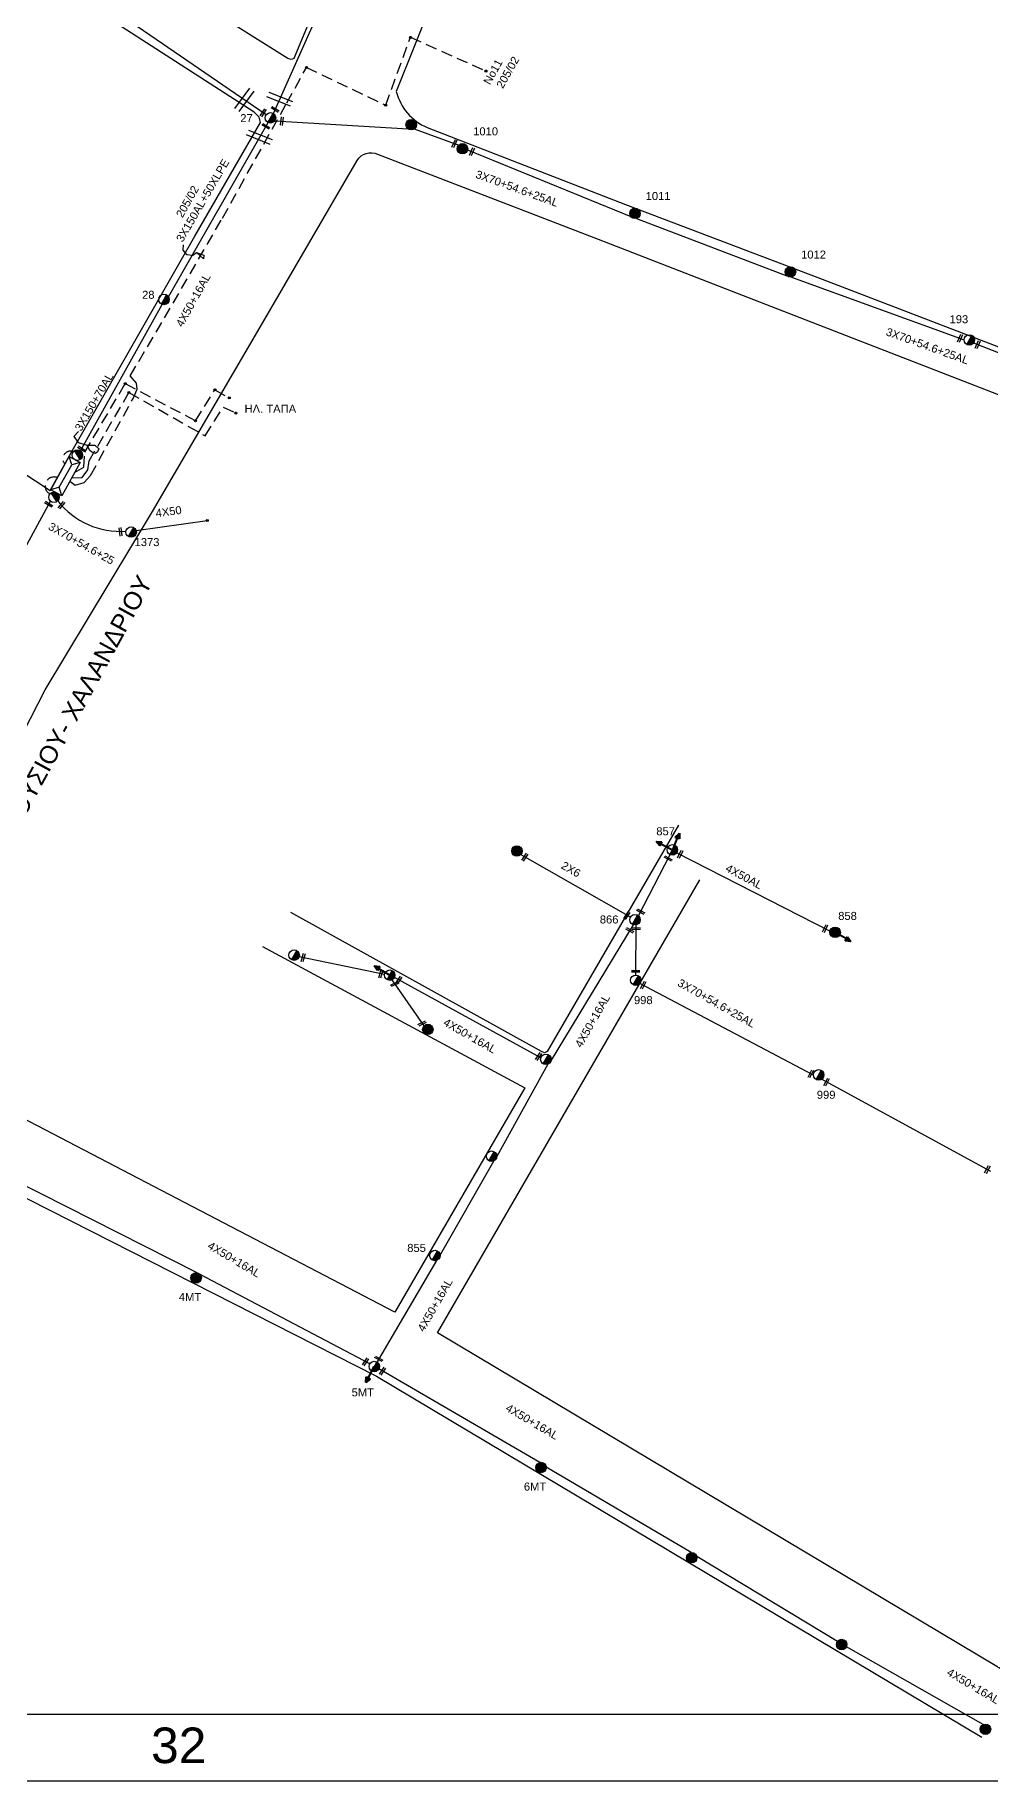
# Model space of a CAD drawing. Header units: millimetres. Extents: x 5016 to 7282, y 2879 to 3911.
# Drawn here: x 5515.4 to 5730.1, y 2878.5 to 3271.3 of the extents above; entities that cross this region are included whole.
import ezdxf

# ---------------------------------------------------------------- set-up
doc = ezdxf.new("R2010")
doc.units = ezdxf.units.MM
doc.linetypes.add('DASHED', pattern=[19.05, 12.7, -6.35])
for name, color, linetype in [('Άγνωστα', 7, 'Continuous'), ('Γυμνά εναέρια ΧΤ (3Φ)   4x50AL', 7, 'Continuous'), ('Γυμνά εναέρια ΧΤ και ΦΟΠ (3Φ)   3x50+35+16CU', 7, 'Continuous'), ('Γυμνά εναέρια ΧΤ και ΦΟΠ (3Φ)   4x50+16AL', 7, 'Continuous'), ('Επίτονοι', 7, 'Continuous'), ('Επιγραφές - Σχήματα', 7, 'Continuous'), ('Καλώδια ΧΤ   3x150AL+50XLPE', 7, 'DASHED'), ('Μηχανική τομή', 7, 'Continuous'), ('Στύλος Ξύλινος', 7, 'Continuous'), ('Στύλος Ξύλινος @ 1', 7, 'Continuous'), ('Στύλος ΦΜ', 7, 'Continuous'), ('Στύλος ΦΜ @ 1', 7, 'Continuous'), ('Συνδέσεις', 7, 'Continuous'), ('Συνεστραμμένα ΧΤ   3x70+54.6+25 AL', 7, 'SYN_LINE'), ('Τομή', 7, 'Continuous'), ('Υποσταθμός εναέριος 2 στύλων', 7, 'Continuous'), ('Υποσταθμός πόλεως', 7, 'Continuous'), ('Υπόβαθρο ΔΕΗ', 7, 'Continuous'), ('Υπόγεια καλώδια Δικτύου ΧΤ και Παρ. ΧΤ - 3X150+70 AL', 7, 'DASHED')]:
    doc.layers.add(name, color=color, linetype=linetype)
doc.styles.add('arial', font='ARIAL.TTF')
doc.styles.get("Standard").update_dxf_attribs({"font": 'ARIAL.TTF'})
doc.linetypes.add('SYN_LINE', pattern='A,0.5,-0.0001,["/\\/\\/\\/",Standard,S=0.1,R=0,X=0,Y=-0.05],-0.25', length=0.7501)

# ---------------------------------------------------------------- blocks, each defined once
blk = doc.blocks.new('ΥΠΑΡΧΩΝ ΞΥΛΙΝΟΣ ΣΤΥΛΟΣ')
at = {"layer": 'Στύλος Ξύλινος'}
h = blk.add_hatch(color=7, dxfattribs=at)
h.paths.add_polyline_path([(-2.62, 0, 0.270008), (-1.29, -2.28), (1.3, 2.27, 0.576266)])
h.paths.add_polyline_path([(-1.29, -2.28, 0.574793), (2.62, 0, 0.268822), (1.3, 2.27)])
at = {"layer": 'Στύλος Ξύλινος', "color": 7}
blk.add_line((-1.29, -2.28), (1.3, 2.27), dxfattribs=at)
blk.add_circle((0, 0), 2.62, dxfattribs=at)
at = {"layer": 'Στύλος Ξύλινος', "flags": 4}
for tag, p in [('ΑΡΙΘΜΟΣ', (-4.91, 8.6)), ('ΤΥΠΟΣ', (-4.85, 3.39))]:
    blk.add_attdef(tag, p, '', height=4, dxfattribs=at)
blk = doc.blocks.new('ΥΠΑΡΧΩΝ ΤΣΙΜΕΝΤΕΝΙΟΣ ΣΤΥΛΟΣ')
at = {"layer": 'Στύλος ΦΜ'}
blk.add_hatch(color=7, dxfattribs=at).paths.add_polyline_path([(-1.29, -2.28, 0.574793), (2.62, 0, 0.268822), (1.3, 2.27)])
at = {"layer": 'Στύλος ΦΜ', "color": 7}
blk.add_line((-1.29, -2.28), (1.3, 2.27), dxfattribs=at)
blk.add_circle((0, 0), 2.62, dxfattribs=at)
at = {"layer": 'Στύλος ΦΜ', "flags": 4}
for tag, p in [('ΑΡΙΘΜΟΣ', (-4.68, 8.05)), ('ΤΥΠΟΣ', (-4.91, 3.03))]:
    blk.add_attdef(tag, p, '', height=4, dxfattribs=at)
blk = doc.blocks.new('ΕΠΙΤΟΝΟΣ')
at = {"layer": 'Επίτονοι', "lineweight": 40, "ltscale": 40}
blk.add_hatch(color=256, dxfattribs=at).paths.add_polyline_path([(-1.13, 6.47), (0, 9.1), (1.13, 6.47)])
for p, q in [((-1.13, 6.47), (0, 9.1)), ((0, 9.1), (1.13, 6.47)), ((1.13, 6.47), (-1.13, 6.47)), ((-1.13, 6.47), (0, 6.47)), ((0, 6.47), (0, 0))]:
    blk.add_line(p, q, dxfattribs=at)
blk = doc.blocks.new('ΥΠΟΣΤΑΘΜΟΣ ΕΝΑΕΡΙΟΣ ΕΠΙ 2 ΣΤΥΛΩΝ')
at = {"layer": 'Υποσταθμός εναέριος 2 στύλων', "linetype": 'Continuous'}
for points in [[(-11.97, -2.11, 0.574793), (-8.45, -0.07, 0.268822), (-9.64, 1.98)], [(9.68, -2.15, 0.574793), (13.19, -0.1, 0.268822), (12.01, 1.95)]]:
    blk.add_hatch(color=256, dxfattribs=at).paths.add_polyline_path(points)
for p, q in [((-11.97, -2.11), (-9.64, 1.98)), ((9.68, -2.15), (12.01, 1.95))]:
    blk.add_line(p, q, dxfattribs=at)
for centre in [(-10.81, -0.07), (10.84, -0.1)]:
    blk.add_circle(centre, 2.36, dxfattribs=at)
at = {"layer": 'Υποσταθμός πόλεως', "linetype": 'Continuous', "ltscale": 40}
blk.add_lwpolyline([(-8.57, 2.82), (8.57, 2.82), (8.57, -2.82), (-8.57, -2.82)], close=True, dxfattribs=at)
for points in [[(-5.75, 0), (-8.57, 2.82)], [(-8.57, -2.82), (-5.75, 0)], [(-5.75, 0), (5.75, 0)], [(5.75, 0), (8.57, 2.82)], [(8.57, -2.82), (5.75, 0)]]:
    blk.add_lwpolyline(points, dxfattribs=at)
at = {"layer": 'Υποσταθμός εναέριος 2 στύλων', "ltscale": 40, "flags": 1}
for tag, p in [('ΜΕΤΑΣΧΗΜΑΤΙΣΜΟΣ', (14.09, 2.51)), ('ΙΣΧΥΣ', (14.07, -0.28)), ('ΑΡΙΘΜΟΣ', (14.19, -3))]:
    blk.add_attdef(tag, p, '', height=1.8, dxfattribs=at)
blk = doc.blocks.new('ΜΗΧΑΝΙΚΗ ΤΟΜΗ')
at = {"layer": 'Μηχανική τομή', "ltscale": 40}
for p, q in [((-1.89, 0.78), (1.89, 0.78)), ((1.89, 0), (-1.89, 0))]:
    blk.add_line(p, q, dxfattribs=at)
blk = doc.blocks.new('_ΣΥΝΔΕΣΗ')
at = {"layer": 'Συνδέσεις', "linetype": 'SYN_LINE', "ltscale": 40}
blk.add_hatch(color=256, dxfattribs=at).paths.add_polyline_path([(0.5, -0.01, 1), (-0.5, -0.01, 1)])
at = {"layer": 'Συνδέσεις'}
blk.add_circle((0, -0.01), 0.5, dxfattribs=at)
blk = doc.blocks.new('ΤΟΜΗ')
at = {"layer": 'Τομή', "ltscale": 40}
for p, q in [((-5.68, 0), (5.68, 0)), ((5.68, -2.33), (-5.68, -2.33))]:
    blk.add_line(p, q, dxfattribs=at)

msp = doc.modelspace()

# ---------------------------------------------------------------- linework, layer by layer
at = {"layer": 'Άγνωστα', "color": 27, "linetype": 'SYN_LINE', "lineweight": -3, "ltscale": 20}
msp.add_lwpolyline([(5538.11, 3159.8), (5554.1, 3162.09)], dxfattribs=at)
at = {"layer": 'Άγνωστα', "color": 85, "lineweight": -3}
msp.add_lwpolyline([(5649.21, 3072.82), (5624.55, 3086.91)], dxfattribs=at)
at = {"layer": 'Άγνωστα', "color": 85, "linetype": 'SYN_LINE', "lineweight": -3, "ltscale": 20}
msp.add_lwpolyline([(5593.94, 3059.92), (5574.75, 3063.96)], dxfattribs=at)
at = {"layer": 'Άγνωστα', "color": 85, "linetype": 'SYN_LINE', "lineweight": -3, "ltscale": 10}
msp.add_lwpolyline([(5595.62, 3058.74), (5602.81, 3048.39)], dxfattribs=at)
at = {"layer": 'Άγνωστα', "color": 173, "linetype": 'DASHED', "lineweight": -3, "ltscale": 0.2}
msp.add_arc((5523.39, 3175.94), 1.75, 69.2303, 222.5484, dxfattribs=at)
at = {"layer": 'Άγνωστα', "color": 27, "linetype": 'DASHED', "lineweight": -3, "ltscale": 0.2}
msp.add_arc((5519.67, 3169.84), 2.03, 68.2981, 241.7863, dxfattribs=at)
at = {"layer": 'Γυμνά εναέρια ΧΤ (3Φ)   4x50AL', "color": 85, "lineweight": -3}
msp.add_lwpolyline([(5659.64, 3087.34), (5694.11, 3069.73)], dxfattribs=at)
at = {"layer": 'Γυμνά εναέρια ΧΤ και ΦΟΠ (3Φ)   3x50+35+16CU', "color": 30, "lineweight": -3}
msp.add_lwpolyline([(5567.34, 3253.34), (5534.26, 3275.95)], dxfattribs=at)
at = {"layer": 'Γυμνά εναέρια ΧΤ και ΦΟΠ (3Φ)   4x50+16AL', "color": 133, "lineweight": -3}
msp.add_lwpolyline([(5568.96, 3253.64), (5585.1, 3289.83)], dxfattribs=at)
at = {"layer": 'Γυμνά εναέρια ΧΤ και ΦΟΠ (3Φ)   4x50+16AL', "color": 173, "lineweight": -3}
for points in [[(5545.36, 3212.42), (5567.79, 3251.6)], [(5525.59, 3177.73), (5543.99, 3210.68)]]:
    msp.add_lwpolyline(points, dxfattribs=at)
at = {"layer": 'Γυμνά εναέρια ΧΤ και ΦΟΠ (3Φ)   4x50+16AL', "color": 27, "lineweight": -3}
msp.add_lwpolyline([(5507.2, 3145.11), (5518.85, 3166.45)], dxfattribs=at)
at = {"layer": 'Γυμνά εναέρια ΧΤ και ΦΟΠ (3Φ)   4x50+16AL', "color": 85, "lineweight": -3}
for points in [[(5651.02, 3073.16), (5658.16, 3086.91)], [(5649.87, 3071.16), (5631.38, 3040.69)], [(5629.09, 3041.23), (5596.16, 3059.27)], [(5630.66, 3039.77), (5619.19, 3018.98)], [(5618.54, 3018.02), (5606.42, 2996.92)], [(5551.8, 2992.86), (5510.65, 3013.65)], [(5605.61, 2995.62), (5592.04, 2972.47)], [(5590.62, 2972.36), (5552.48, 2992.47)], [(5628.88, 2950.2), (5592.67, 2971.21)], [(5662.86, 2929.92), (5630.32, 2949.16)], [(5695.75, 2909.91), (5664.16, 2929.01)], [(5728.5, 2891.2), (5697.77, 2908.71)]]:
    msp.add_lwpolyline(points, dxfattribs=at)
at = {"layer": 'Επιγραφές - Σχήματα', "lineweight": -3}
for points in [[(5015.89, 3904.96), (7057.63, 3904.96), (7057.63, 2878.51), (5015.89, 2878.51)], [(5030.89, 3889.96), (7042.63, 3889.96), (7042.63, 2893.51), (5030.89, 2893.51)]]:
    msp.add_lwpolyline(points, close=True, dxfattribs=at)
for points in [[(5548.64, 3224.1), (5548.6, 3222.89), (5549.43, 3221.95), (5550.83, 3221.73), (5551.69, 3222.33), (5553.32, 3221.79), (5553.25, 3220.96), (5551.69, 3222.33)], [(5525.13, 3182.09), (5524.13, 3180.95), (5525.06, 3179.63), (5527.1, 3179), (5528.83, 3179.06), (5529.69, 3178.23), (5529.41, 3177.53), (5528.97, 3177.17), (5528.13, 3177.45), (5527.59, 3177.92), (5527.1, 3179)]]:
    msp.add_lwpolyline(points, dxfattribs=at)
at = {"layer": 'Καλώδια ΧΤ   3x150AL+50XLPE', "color": 2, "lineweight": -3, "ltscale": 0.2}
msp.add_lwpolyline([(5523.18, 3170.89), (5524.43, 3170.01), (5526.41, 3170.6), (5527.86, 3172.23), (5537.43, 3189.56), (5538.34, 3191.61), (5538.21, 3192.96), (5536.77, 3194.59), (5544.48, 3207.68), (5557.52, 3230.12), (5571.98, 3256.02), (5576.39, 3264), (5594.2, 3255.49), (5599.76, 3270.77), (5616.75, 3263.19)], dxfattribs=at)
at = {"layer": 'Συνεστραμμένα ΧΤ   3x70+54.6+25 AL', "color": 173, "lineweight": -3, "ltscale": 20}
for points in [[(5569.28, 3252.01), (5599.24, 3250.18)], [(5612.62, 3245.46), (5649.32, 3230.43)], [(5650.6, 3230.04), (5684.42, 3217.1)], [(5685.44, 3216.84), (5724.24, 3202.74)], [(5726.37, 3202.01), (5768.3, 3185.57)]]:
    msp.add_lwpolyline(points, dxfattribs=at)
at = {"layer": 'Συνεστραμμένα ΧΤ   3x70+54.6+25 AL', "color": 173, "lineweight": -3, "ltscale": 10}
msp.add_lwpolyline([(5600.62, 3250.15), (5610.62, 3246.53)], dxfattribs=at)
at = {"layer": 'Συνεστραμμένα ΧΤ   3x70+54.6+25 AL', "color": 85, "lineweight": -3, "ltscale": 20}
for points in [[(5650.42, 3059.83), (5650.53, 3071.13)], [(5690.36, 3037.3), (5651.36, 3057.94)], [(5730.28, 3015.62), (5692.16, 3036.37)]]:
    msp.add_lwpolyline(points, dxfattribs=at)
at = {"layer": 'Συνεστραμμένα ΧΤ   3x70+54.6+25 AL', "color": 27, "linetype": 'SYN_LINE', "lineweight": -3, "ltscale": 20}
msp.add_arc((5534.62, 3177.62), 18, 218.2029, 273.8185, dxfattribs=at)
at = {"layer": 'Υπόβαθρο ΔΕΗ', "lineweight": -3}
for points in [[(5584.57, 3292.39), (5596.54, 3333.36), (5608.51, 3386.17), (5607.89, 3386.81), (5457.92, 3438.13), (5371.94, 3468.18), (5369.24, 3468.69), (5366.12, 3468.69), (5363.34, 3467.91), (5361.9, 3466.8), (5353.66, 3454.18), (5328.3, 3416.83), (5328.28, 3415.59), (5359.43, 3396.56), (5399.99, 3372.24), (5442.37, 3347.23), (5457.92, 3338.01), (5531.66, 3291.55), (5572.21, 3266.06, 0.293653), (5573.61, 3266.07), (5584.57, 3292.39)], [(5738.54, 3297.32), (5710.21, 3307.43), (5676.73, 3319.2), (5647.15, 3328.55), (5621.72, 3334.71), (5611.3, 3297.32), (5608.46, 3288.34), (5596.59, 3258.57, 0.234747), (5603.53, 3250.47), (5648.13, 3233.19), (5691.39, 3216.77), (5743.9, 3196.55), (5802.24, 3174.51), (5814.42, 3170.07), (5826.65, 3199.4), (5793.31, 3210.33), (5751.98, 3223.87), (5754.14, 3230.94), (5794.19, 3218.1), (5829.7, 3207.04), (5838.44, 3245.23), (5841.95, 3260.67), (5788.87, 3279.08)]]:
    msp.add_lwpolyline(points, format="xyb", close=True, dxfattribs=at)
for points in [[(5505.31, 3177.65), (5518.8, 3168.82), (5524, 3178.24), (5551.3, 3226.03), (5566.03, 3251.59), (5565.79, 3252.81), (5564.61, 3253.94), (5488.61, 3302.97)], [(5660.06, 3093.58), (5630.49, 3042.65), (5629.92, 3042.35), (5629.23, 3042.6), (5572.85, 3073.88)], [(5757.99, 2888.53), (5605.83, 2979.37), (5664.85, 3081.27)], [(5480.82, 2893.51), (5441.32, 2913.75), (5423.09, 2923.52), (5437.79, 2959.6), (5448.98, 2983.32), (5457.92, 3000.99), (5461.54, 3008.4), (5474.13, 3029.73), (5504.78, 3014), (5592.12, 2969.61), (5728.2, 2888.39)]]:
    msp.add_lwpolyline(points, dxfattribs=at)
msp.add_lwpolyline([(5566.54, 3066.28), (5625.5, 3034.42), (5596.25, 2983.97), (5480.9, 3044.1), (5480.95, 3047.29), (5497.66, 3084.98), (5517.65, 3123.98), (5541.81, 3164.12), (5565.46, 3204.64), (5587.81, 3243.06, -0.402763), (5592.37, 3244.45), (5642.01, 3225.34), (5697.75, 3203.66), (5755.64, 3181.17)], format="xyb", dxfattribs=at)
at = {"layer": 'Υπόγεια καλώδια Δικτύου ΧΤ και Παρ. ΧΤ - 3X150+70 AL', "color": 30, "lineweight": -3, "ltscale": 0.2}
for points in [[(5523.63, 3171.71), (5525.94, 3171.74), (5527.23, 3173.47), (5527.56, 3175.53), (5536.48, 3190.86), (5553.64, 3181.11)], [(5553.64, 3181.11), (5557.66, 3187.58), (5560.51, 3186.26)]]:
    msp.add_lwpolyline(points, dxfattribs=at)
at = {"layer": 'Υπόγεια καλώδια Δικτύου ΧΤ και Παρ. ΧΤ - 3X150+70 AL', "color": 62, "lineweight": -3, "ltscale": 0.2}
for points in [[(5524.26, 3172.85), (5526.34, 3174.04), (5526.53, 3177.42), (5535.67, 3192.86), (5551.47, 3184.53), (5555.83, 3191.49), (5555.93, 3191.68)], [(5555.83, 3191.49), (5559.25, 3189.53)]]:
    msp.add_lwpolyline(points, dxfattribs=at)

# ---------------------------------------------------------------- block references
at = {"layer": 'Επίτονοι', "lineweight": -3}
for p, xscale, yscale, zscale, rotation in [((5658.65, 3087.98), 0.4499999999996362, 0.4499999999996362, 0.4499999999996362, 337.3610236126102), ((5658.65, 3087.98), 0.449999999999819, 0.449999999999819, 0.449999999999819, 62.45717729872707), ((5695.25, 3069.43), 0.4499999999998202, 0.4499999999998202, 0.4499999999998202, 240.4278767280398), ((5595.11, 3059.8), 0.4499999999996348, 0.4499999999996348, 0.4499999999996348, 59.1349996982042), ((5591.64, 2971.76), 0.449999999999746, 0.449999999999746, 0.449999999999746, 152.3298871814208)]:
    msp.add_blockref('ΕΠΙΤΟΝΟΣ', p, dxfattribs=dict(at, xscale=xscale, yscale=yscale, zscale=zscale, rotation=rotation))
at = {"layer": 'Μηχανική τομή', "lineweight": -3}
for p, xscale, yscale, zscale, rotation in [((5566.49, 3253.92), 0.5000000000002403, 0.5000000000002403, 0.5000000000002403, 237.0469436973605), ((5569.44, 3254.71), 0.5000000000001369, 0.5000000000001369, 0.5000000000001369, 147.986717024822), ((5570.68, 3251.92), 0.5000000000002132, 0.5000000000002132, 0.5000000000002132, 263.6009264555918), ((5567.39, 3250.92), 0.5000000000001369, 0.5000000000001369, 0.5000000000001369, 147.986717024822), ((5609.49, 3246.94), 0.5000000000002178, 0.5000000000002178, 0.5000000000002178, 246.344304184226), ((5613.44, 3245.12), 0.5000000000002178, 0.5000000000002178, 0.5000000000002178, 246.344304184226), ((5723.14, 3203.14), 0.5000000000002178, 0.5000000000002178, 0.5000000000002178, 246.344304184226), ((5727.09, 3201.72), 0.5000000000002178, 0.5000000000002178, 0.5000000000002178, 246.344304184226), ((5525.95, 3178.36), 0.5000000000001369, 0.5000000000001369, 0.5000000000001369, 147.986717024822), ((5518.54, 3165.89), 0.5000000000001369, 0.5000000000001369, 0.5000000000001369, 147.986717024822), ((5521.17, 3165.66), 0.5000000000002117, 0.5000000000002117, 0.5000000000002117, 228.4994470659188), ((5534.39, 3159.52), 0.5000000000002117, 0.5000000000002117, 0.5000000000002117, 276.9988941318182), ((5660.23, 3087.04), 0.5000000000000483, 0.5000000000000483, 0.5000000000000483, 245.0670118300536), ((5625.33, 3086.46), 0.5000000000000954, 0.5000000000000954, 0.5000000000000954, 235.9032442696189), ((5657.81, 3086.22), 0.5000000000000433, 0.5000000000000433, 0.5000000000000433, 151.2350570884016), ((5648.26, 3073.36), 0.5000000000000954, 0.5000000000000954, 0.5000000000000954, 235.9032442696189), ((5651.61, 3074.28), 0.5000000000000433, 0.5000000000000433, 0.5000000000000433, 151.2350570884016), ((5649.2, 3070.06), 0.5000000000000433, 0.5000000000000433, 0.5000000000000433, 151.2350570884016), ((5650.53, 3070.42), 0.500000000000061, 0.500000000000061, 0.500000000000061, 180.5446510408841), ((5692.8, 3070.37), 0.5000000000000483, 0.5000000000000483, 0.5000000000000483, 245.0670118300536), ((5575.46, 3063.81), 0.5000000000000474, 0.5000000000000474, 0.5000000000000474, 254.8798536615857), ((5592.93, 3060.13), 0.5000000000000474, 0.5000000000000474, 0.5000000000000474, 254.8798536615857), ((5650.43, 3060.85), 0.500000000000061, 0.500000000000061, 0.500000000000061, 180.5446510408841), ((5596.15, 3057.97), 0.5000000000000738, 0.5000000000000738, 0.5000000000000738, 205.1902502343551), ((5597.01, 3058.8), 0.5000000000000954, 0.5000000000000954, 0.5000000000000954, 235.9032442696189), ((5651.93, 3057.64), 0.5000000000001129, 0.5000000000001129, 0.5000000000001129, 242.3544658773958), ((5602.32, 3049.11), 0.5000000000000738, 0.5000000000000738, 0.5000000000000738, 205.1902502343551), ((5628.4, 3041.61), 0.5000000000000954, 0.5000000000000954, 0.5000000000000954, 235.9032442696189), ((5689.6, 3037.7), 0.5000000000001129, 0.5000000000001129, 0.5000000000001129, 242.3544658773958), ((5693.15, 3035.83), 0.5000000000001129, 0.5000000000001129, 0.5000000000001129, 242.3544658773958), ((5729.29, 3016.16), 0.5000000000001129, 0.5000000000001129, 0.5000000000001129, 242.3544658773958), ((5589.5, 2972.94), 0.5000000000000312, 0.5000000000000312, 0.5000000000000312, 235.6329405024447), ((5592.74, 2973.67), 0.5000000000000433, 0.5000000000000433, 0.5000000000000433, 151.2350570884016), ((5593.31, 2970.84), 0.5000000000000312, 0.5000000000000312, 0.5000000000000312, 235.6329405024447)]:
    msp.add_blockref('ΜΗΧΑΝΙΚΗ ΤΟΜΗ', p, dxfattribs=dict(at, xscale=xscale, yscale=yscale, zscale=zscale, rotation=rotation))
at = {"layer": 'Στύλος Ξύλινος @ 1', "lineweight": -3, "ltscale": 40, "xscale": 0.4499999999998181, "yscale": 0.4499999999998181, "zscale": 0.4499999999998181}
for p in [(5599.95, 3251.12), (5623.71, 3087.74), (5603.68, 3047.6), (5663.01, 2928.75), (5696.71, 2909.22), (5729.05, 2890.16)]:
    msp.add_blockref('ΥΠΑΡΧΩΝ ΞΥΛΙΝΟΣ ΣΤΥΛΟΣ', p, dxfattribs=at)
at = {"layer": 'Στύλος Ξύλινος @ 1', "lineweight": -3, "ltscale": 40}
ref = msp.add_blockref('ΥΠΑΡΧΩΝ ΞΥΛΙΝΟΣ ΣΤΥΛΟΣ', (5611.47, 3245.71), dxfattribs=dict(at, xscale=0.4499999999998181, yscale=0.4499999999998181, zscale=0.4499999999998181))
ref.add_attrib('ΤΥΠΟΣ', '1010', (5613.87, 3248.72), dxfattribs={"layer": 'Στύλος Ξύλινος', "height": 1.8, "flags": 4})
ref = msp.add_blockref('ΥΠΑΡΧΩΝ ΞΥΛΙΝΟΣ ΣΤΥΛΟΣ', (5650.25, 3231.16), dxfattribs=dict(at, xscale=0.4499999999998181, yscale=0.4499999999998181, zscale=0.4499999999998181))
ref.add_attrib('ΤΥΠΟΣ', '1011', (5652.65, 3234.17), dxfattribs={"layer": 'Στύλος Ξύλινος', "height": 1.8, "flags": 4})
ref = msp.add_blockref('ΥΠΑΡΧΩΝ ΞΥΛΙΝΟΣ ΣΤΥΛΟΣ', (5685.2, 3217.99), dxfattribs=dict(at, xscale=0.4499999999998181, yscale=0.4499999999998181, zscale=0.4499999999998181))
ref.add_attrib('ΤΥΠΟΣ', '1012', (5687.6, 3221), dxfattribs={"layer": 'Στύλος Ξύλινος', "height": 1.8, "flags": 4})
ref = msp.add_blockref('ΥΠΑΡΧΩΝ ΞΥΛΙΝΟΣ ΣΤΥΛΟΣ', (5695.25, 3069.43), dxfattribs=dict(at, xscale=0.4499999999998181, yscale=0.4499999999998181, zscale=0.4499999999998181))
ref.add_attrib('ΤΥΠΟΣ', '858', (5695.94, 3072.23), dxfattribs={"layer": 'Στύλος Ξύλινος', "height": 1.8, "flags": 4})
ref = msp.add_blockref('ΥΠΑΡΧΩΝ ΞΥΛΙΝΟΣ ΣΤΥΛΟΣ', (5551.58, 2991.7), dxfattribs=dict(at, xscale=0.4499999999998181, yscale=0.4499999999998181, zscale=0.4499999999998181))
ref.add_attrib('ΤΥΠΟΣ', '4MT', (5547.7, 2986.51), dxfattribs={"layer": 'Στύλος Ξύλινος', "height": 1.8, "flags": 4})
ref = msp.add_blockref('ΥΠΑΡΧΩΝ ΞΥΛΙΝΟΣ ΣΤΥΛΟΣ', (5551.58, 2991.7), dxfattribs=dict(at, xscale=0.4499999999998181, yscale=0.4499999999998181, zscale=0.4499999999998181))
ref.add_attrib('ΤΥΠΟΣ', '4MT', (5547.7, 2986.51), dxfattribs={"layer": 'Στύλος Ξύλινος', "height": 1.8, "flags": 4})
ref = msp.add_blockref('ΥΠΑΡΧΩΝ ΞΥΛΙΝΟΣ ΣΤΥΛΟΣ', (5629.15, 2949.05), dxfattribs=dict(at, xscale=0.4499999999998181, yscale=0.4499999999998181, zscale=0.4499999999998181))
ref.add_attrib('ΤΥΠΟΣ', '6MT', (5625.27, 2943.86), dxfattribs={"layer": 'Στύλος Ξύλινος', "height": 1.8, "flags": 4})
ref = msp.add_blockref('ΥΠΑΡΧΩΝ ΞΥΛΙΝΟΣ ΣΤΥΛΟΣ', (5629.15, 2949.05), dxfattribs=dict(at, xscale=0.4499999999998181, yscale=0.4499999999998181, zscale=0.4499999999998181))
ref.add_attrib('ΤΥΠΟΣ', '6MT', (5625.27, 2943.86), dxfattribs={"layer": 'Στύλος Ξύλινος', "height": 1.8, "flags": 4})
at = {"layer": 'Στύλος ΦΜ @ 1', "lineweight": -3, "ltscale": 40}
ref = msp.add_blockref('ΥΠΑΡΧΩΝ ΤΣΙΜΕΝΤΕΝΙΟΣ ΣΤΥΛΟΣ', (5568.3, 3252.66), dxfattribs=dict(at, xscale=0.4499999999998181, yscale=0.4499999999998181, zscale=0.4499999999998181))
ref.add_attrib('ΤΥΠΟΣ', '27', (5561.52, 3251.69), dxfattribs={"layer": 'Στύλος ΦΜ', "height": 1.8, "flags": 4})
ref = msp.add_blockref('ΥΠΑΡΧΩΝ ΤΣΙΜΕΝΤΕΝΙΟΣ ΣΤΥΛΟΣ', (5544.36, 3211.8), dxfattribs=dict(at, xscale=0.4499999999998181, yscale=0.4499999999998181, zscale=0.4499999999998181))
ref.add_attrib('ΤΥΠΟΣ', '28', (5539.44, 3211.95), dxfattribs={"layer": 'Στύλος ΦΜ', "height": 1.8, "flags": 4})
ref = msp.add_blockref('ΥΠΑΡΧΩΝ ΤΣΙΜΕΝΤΕΝΙΟΣ ΣΤΥΛΟΣ', (5725.41, 3202.7), dxfattribs=dict(at, xscale=0.4499999999998181, yscale=0.4499999999998181, zscale=0.4499999999998181))
ref.add_attrib('ΤΥΠΟΣ', '193', (5720.98, 3206.46), dxfattribs={"layer": 'Στύλος ΦΜ', "height": 1.8, "flags": 4})
ref = msp.add_blockref('ΥΠΑΡΧΩΝ ΤΣΙΜΕΝΤΕΝΙΟΣ ΣΤΥΛΟΣ', (5536.98, 3159.48), dxfattribs=dict(at, xscale=0.4499999999998181, yscale=0.4499999999998181, zscale=0.4499999999998181))
ref.add_attrib('ΤΥΠΟΣ', '1373', (5537.75, 3156.32), dxfattribs={"layer": 'Στύλος ΦΜ', "height": 1.8, "flags": 4})
ref = msp.add_blockref('ΥΠΑΡΧΩΝ ΤΣΙΜΕΝΤΕΝΙΟΣ ΣΤΥΛΟΣ', (5658.65, 3087.98), dxfattribs=dict(at, xscale=0.4499999999998181, yscale=0.4499999999998181, zscale=0.4499999999998181))
ref.add_attrib('ΤΥΠΟΣ', '857', (5655.04, 3091.27), dxfattribs={"layer": 'Στύλος ΦΜ', "height": 1.8, "flags": 4})
ref = msp.add_blockref('ΥΠΑΡΧΩΝ ΤΣΙΜΕΝΤΕΝΙΟΣ ΣΤΥΛΟΣ', (5650.25, 3072.27), dxfattribs=dict(at, xscale=0.4499999999998181, yscale=0.4499999999998181, zscale=0.4499999999998181))
ref.add_attrib('ΤΥΠΟΣ', '866', (5642.34, 3071.43), dxfattribs={"layer": 'Στύλος ΦΜ', "height": 1.8, "flags": 4})
at = {"layer": 'Στύλος ΦΜ @ 1', "lineweight": -3, "ltscale": 40, "xscale": 0.4499999999998181, "yscale": 0.4499999999998181, "zscale": 0.4499999999998181}
for p in [(5573.62, 3064.31), (5595.11, 3059.8), (5630.21, 3040.86), (5618.01, 3019.08)]:
    msp.add_blockref('ΥΠΑΡΧΩΝ ΤΣΙΜΕΝΤΕΝΙΟΣ ΣΤΥΛΟΣ', p, dxfattribs=at)
at = {"layer": 'Στύλος ΦΜ @ 1', "lineweight": -3, "ltscale": 40}
ref = msp.add_blockref('ΥΠΑΡΧΩΝ ΤΣΙΜΕΝΤΕΝΙΟΣ ΣΤΥΛΟΣ', (5650.43, 3058.65), dxfattribs=dict(at, xscale=0.4499999999998181, yscale=0.4499999999998181, zscale=0.4499999999998181))
ref.add_attrib('ΤΥΠΟΣ', '998', (5650.02, 3053.29), dxfattribs={"layer": 'Στύλος ΦΜ', "height": 1.8, "flags": 4})
ref = msp.add_blockref('ΥΠΑΡΧΩΝ ΤΣΙΜΕΝΤΕΝΙΟΣ ΣΤΥΛΟΣ', (5691.54, 3037.37), dxfattribs=dict(at, xscale=0.4499999999998181, yscale=0.4499999999998181, zscale=0.4499999999998181))
ref.add_attrib('ΤΥΠΟΣ', '999', (5691.13, 3032), dxfattribs={"layer": 'Στύλος ΦΜ', "height": 1.8, "flags": 4})
ref = msp.add_blockref('ΥΠΑΡΧΩΝ ΤΣΙΜΕΝΤΕΝΙΟΣ ΣΤΥΛΟΣ', (5691.54, 3037.37), dxfattribs=dict(at, xscale=0.4499999999998181, yscale=0.4499999999998181, zscale=0.4499999999998181))
ref.add_attrib('ΤΥΠΟΣ', '999', (5691.13, 3032), dxfattribs={"layer": 'Στύλος ΦΜ', "height": 1.8, "flags": 4})
ref = msp.add_blockref('ΥΠΑΡΧΩΝ ΤΣΙΜΕΝΤΕΝΙΟΣ ΣΤΥΛΟΣ', (5605.26, 2996.74), dxfattribs=dict(at, xscale=0.4499999999998181, yscale=0.4499999999998181, zscale=0.4499999999998181))
ref.add_attrib('ΤΥΠΟΣ', '855', (5599.05, 2997.55), dxfattribs={"layer": 'Στύλος ΦΜ', "height": 1.8, "flags": 4})
ref = msp.add_blockref('ΥΠΑΡΧΩΝ ΤΣΙΜΕΝΤΕΝΙΟΣ ΣΤΥΛΟΣ', (5591.64, 2971.76), dxfattribs=dict(at, xscale=0.4499999999998181, yscale=0.4499999999998181, zscale=0.4499999999998181))
ref.add_attrib('ΤΥΠΟΣ', '5MT', (5586.55, 2965.05), dxfattribs={"layer": 'Στύλος ΦΜ', "height": 1.8, "flags": 4})
at = {"layer": 'Συνδέσεις', "lineweight": -3, "xscale": 0.4499999999998181, "yscale": 0.4499999999998181, "zscale": 0.4499999999998181}
for p in [(5599.76, 3270.77), (5576.39, 3264), (5616.75, 3263.19), (5594.2, 3255.49), (5535.67, 3192.86), (5536.48, 3190.86), (5555.83, 3191.49), (5559.05, 3189.65), (5560.51, 3186.26), (5551.47, 3184.53), (5554.1, 3162.09)]:
    msp.add_blockref('_ΣΥΝΔΕΣΗ', p, dxfattribs=at)
at = {"layer": 'Τομή', "lineweight": -3}
for p, xscale, yscale, zscale, rotation in [((5562.89, 3256.38), 0.4999999999996094, 0.4999999999996094, 0.4999999999996094, 233.3976567784976), ((5570.15, 3256.31), 0.4999999999996688, 0.4999999999996688, 0.4999999999996688, 158.3994203504996), ((5565.58, 3247.74), 0.499999999999738, 0.499999999999738, 0.499999999999738, 157.9934439612521)]:
    msp.add_blockref('ΤΟΜΗ', p, dxfattribs=dict(at, xscale=xscale, yscale=yscale, zscale=zscale, rotation=rotation))
at = {"layer": 'Υποσταθμός εναέριος 2 στύλων', "lineweight": -3, "xscale": 0.4999999999999891, "yscale": 0.4999999999999891, "zscale": 0.4999999999999891, "rotation": 61.11505089046213}
msp.add_blockref('ΥΠΟΣΤΑΘΜΟΣ ΕΝΑΕΡΙΟΣ ΕΠΙ 2 ΣΤΥΛΩΝ', (5522.22, 3172.07), dxfattribs=at)

# ---------------------------------------------------------------- texts
at = {"layer": 'Γυμνά εναέρια ΧΤ (3Φ)   4x50AL', "color": 7, "lineweight": -3, "insert": (5671.26, 3084.88), "char_height": 1.8, "width": 168.3718, "attachment_point": 1, "rotation": 331.8098}
msp.add_mtext('4X50AL', dxfattribs=at)
at = {"layer": 'Γυμνά εναέρια ΧΤ και ΦΟΠ (3Φ)   4x50+16AL', "color": 7, "lineweight": -3, "char_height": 1.8, "attachment_point": 1}
for insert, width, rotation in [((5546.93, 3206.32), 18.92, 60.8546), ((5636.63, 3044.23), 168.3718, 60.2777), ((5607.86, 3050.21), 168.3718, 330.2777), ((5554.9, 2999.98), 168.3718, 329.4871), ((5601.23, 2980.32), 168.3718, 60.2777), ((5621.9, 2963.49), 168.3718, 329.4871), ((5721.09, 2904), 168.3718, 329.4871)]:
    msp.add_mtext('4X50+16AL', dxfattribs=dict(at, insert=insert, width=width, rotation=rotation))
at = {"layer": 'Επιγραφές - Σχήματα', "color": 7, "lineweight": -3, "width": 168.3718, "attachment_point": 1}
for s, insert, char_height, rotation in [('No11', (5616.06, 3260.83), 1.8, 60.5842), ('205/02', (5618.97, 3259.99), 1.8, 60.5842), ('205/02', (5546.95, 3230.92), 1.8, 60.5842), ('4X50', (5542.37, 3164.61), 1.8, 7.4673), ('ΑΜΑΡΟΥΣΙΟΥ- ΧΑΛΑΝΔΡΙΟΥ', (5501.83, 3083.08), 4, 61.4005), ('2X6', (5634.36, 3085.5), 1.8, 330.2777)]:
    msp.add_mtext(s, dxfattribs=dict(at, insert=insert, char_height=char_height, rotation=rotation))
at = {"layer": 'Επιγραφές - Σχήματα', "lineweight": -3, "insert": (5562.48, 3188.11), "char_height": 1.8, "attachment_point": 1}
msp.add_mtext_dynamic_manual_height_columns('ΗΛ. ΤΑΠΑ', width=17.7719, gutter_width=12.5, heights=[0], dxfattribs=at)
at = {"layer": 'Επιγραφές - Σχήματα', "lineweight": -3, "insert": (5541.46, 2890.55), "char_height": 8, "width": 15.5504, "attachment_point": 1, "style": 'arial'}
msp.add_mtext('32', dxfattribs=at)
at = {"layer": 'Καλώδια ΧΤ   3x150AL+50XLPE', "color": 7, "lineweight": -3, "insert": (5553.07, 3234.07), "char_height": 1.8, "width": 27.8484, "attachment_point": 5, "rotation": 59.7751}
msp.add_mtext('3X150AL+50XLPE', dxfattribs=at)
at = {"layer": 'Συνεστραμμένα ΧΤ   3x70+54.6+25 AL', "color": 7, "lineweight": -3, "char_height": 1.8, "width": 168.3718, "attachment_point": 1}
for s, insert, rotation in [('3X70+54.6+25AL', (5614.85, 3240.93), 340.1683), ('3X70+54.6+25AL', (5707.1, 3205.5), 340.1683), ('3X70+54.6+25', (5519.06, 3161.75), 330.5784), ('3X70+54.6+25AL', (5660.52, 3059.1), 330.5784)]:
    msp.add_mtext(s, dxfattribs=dict(at, insert=insert, rotation=rotation))
at = {"layer": 'Υπόγεια καλώδια Δικτύου ΧΤ και Παρ. ΧΤ - 3X150+70 AL', "color": 7, "lineweight": -3, "insert": (5524.18, 3182.91), "char_height": 1.8, "width": 168.3718, "attachment_point": 1, "rotation": 59.7636}
msp.add_mtext('3X150+70AL', dxfattribs=at)

doc.saveas('drawing.dxf')
